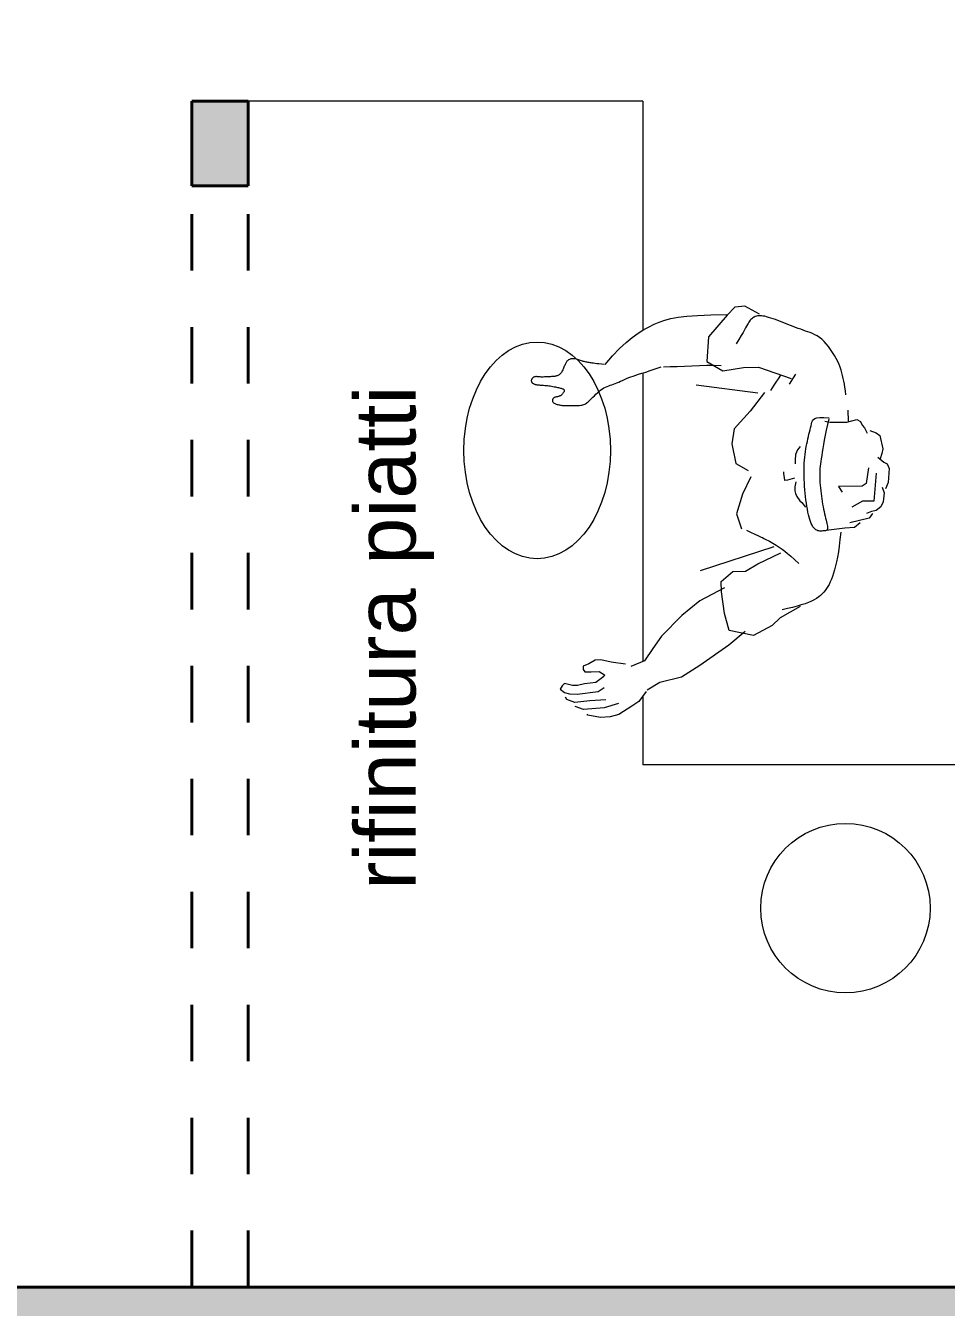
# Model space of a CAD drawing. Header units: millimetres. Extents: x 114 to 1075, y 58 to 426.
# Drawn here: x 1064.182 to 1065.812, y 198.339 to 200.609 of the extents above; entities that cross this region are included whole.
import ezdxf

# ---------------------------------------------------------------- set-up
doc = ezdxf.new("R2010")
doc.units = ezdxf.units.MM
doc.linetypes.add('HIDDEN2', pattern=[0.1875, 0.125, -0.0625])
doc.layers.add('ARREDI attrezzature - furniture', color=175, linetype='Continuous', lineweight=9)
doc.layers.add('MURATURA sezioni - section wall', color=7, linetype='Continuous', lineweight=40)
doc.layers.add('pilastri', color=1, linetype='Continuous')
doc.layers.add('SCRITTE - txt', color=252, linetype='Continuous')
doc.styles.get("Standard").update_dxf_attribs({"font": 'arial.ttf', "width": 0.5})

msp = doc.modelspace()

# ---------------------------------------------------------------- hatches: boundary and pattern name
at = {"layer": 'pilastri', "true_color": 0x636466, "transparency": 33554687}
h = msp.add_hatch(color=251, dxfattribs=at)
h.dxf.hatch_style = 1
h.paths.add_polyline_path([(1049.7235, 190.8488), (1049.7235, 193.0988), (1049.4235, 193.0988), (1049.4235, 186.6888), (1049.7235, 186.6888), (1049.7235, 188.7688)])
h.paths.add_polyline_path([(1051.6095, 186.6888), (1050.0235, 186.6888), (1050.0235, 186.3888), (1051.6095, 186.3888)])
h.paths.add_polyline_path([(1055.4527, 186.6888), (1053.4095, 186.6888), (1053.4095, 186.3888), (1055.4527, 186.3888)])
h.paths.add_polyline_path([(1056.3177, 186.6888), (1056.0527, 186.6888), (1056.0527, 186.3888), (1056.3177, 186.3888)])
h.paths.add_polyline_path([(1058.0177, 186.6888), (1057.8177, 186.6888), (1057.8177, 186.3888), (1058.0177, 186.3888)])
h.paths.add_polyline_path([(1059.7177, 186.6888), (1059.5177, 186.6888), (1059.5177, 186.3888), (1059.7177, 186.3888)])
h.paths.add_polyline_path([(1061.4827, 186.6888), (1061.2177, 186.6888), (1061.2177, 186.3888), (1061.4827, 186.3888)])
h.paths.add_polyline_path([(1062.3477, 186.6888), (1062.0827, 186.6888), (1062.0827, 186.3888), (1062.3477, 186.3888)])
h.paths.add_polyline_path([(1064.0477, 186.6888), (1063.8477, 186.6888), (1063.8477, 186.3888), (1064.0477, 186.3888)])
h.paths.add_polyline_path([(1065.7477, 186.6888), (1065.5477, 186.6888), (1065.5477, 186.3888), (1065.7477, 186.3888)])
h.paths.add_polyline_path([(1067.5123, 186.6888), (1067.2477, 186.6888), (1067.2477, 186.3888), (1067.5123, 186.3888)])
h.paths.add_polyline_path([(1068.3773, 186.6888), (1068.1123, 186.6888), (1068.1123, 186.3888), (1068.3773, 186.3888)])
h.paths.add_polyline_path([(1070.0773, 186.6888), (1069.8773, 186.6888), (1069.8773, 186.3888), (1070.0773, 186.3888)])
h.paths.add_polyline_path([(1071.7773, 186.6888), (1071.5773, 186.6888), (1071.5773, 186.3888), (1071.7773, 186.3888)])
h.paths.add_polyline_path([(1073.5419, 186.6888), (1073.2773, 186.6888), (1073.2773, 186.3888), (1073.5419, 186.3888)])
h.paths.add_polyline_path([(1074.1419, 187.1888), (1073.8419, 187.1888), (1073.8419, 186.6888), (1074.1419, 186.6888)])
h.paths.add_polyline_path([(1074.1419, 189.1438), (1073.8419, 189.1438), (1073.8419, 188.6888), (1074.1419, 188.6888)])
h.paths.add_polyline_path([(1074.1419, 191.0988), (1073.8419, 191.0988), (1073.8419, 190.6438), (1074.1419, 190.6438)])
h.paths.add_polyline_path([(1074.1419, 198.7001), (1073.8419, 198.7001), (1073.8419, 198.3737), (1071.6325, 198.3737), (1071.6325, 199.4459), (1071.6064, 199.4459), (1071.6064, 199.0835), (1071.5564, 199.0835), (1071.5564, 199.4459), (1071.5325, 199.4459), (1071.5325, 198.3752), (1068.1419, 198.3752), (1068.1419, 199.6737), (1067.9419, 199.6737), (1067.9419, 198.3752), (1062.2222, 198.3752), (1062.1057, 198.3752), (1062.1057, 198.2752), (1067.9383, 198.2752), (1067.9383, 196.2752), (1068.1661, 196.2752), (1068.1661, 196.3752), (1068.0383, 196.3752), (1068.0383, 198.2752), (1069.9666, 198.2752), (1069.9666, 196.8025), (1069.9666, 196.3752), (1069.0161, 196.3752), (1069.0161, 196.2752), (1069.9666, 196.2752), (1069.9666, 195.4588), (1070.1272, 195.4588), (1070.1272, 195.5588), (1070.0666, 195.5588), (1070.0666, 196.9252), (1070.1839, 196.9252), (1070.1839, 197.0252), (1070.0666, 197.0252), (1070.0666, 198.2752), (1070.9366, 198.2752), (1070.9366, 197.0252), (1070.7839, 197.0252), (1070.7839, 196.9252), (1071.0366, 196.9252), (1071.1353, 196.9252), (1071.1353, 197.0252), (1071.0366, 197.0252), (1071.0366, 198.2752), (1071.9019, 198.2752), (1071.9019, 197.0252), (1071.7353, 197.0252), (1071.7353, 196.9252), (1071.9019, 196.9252), (1071.9019, 195.5588), (1070.7272, 195.5588), (1070.7272, 195.4588), (1072.0066, 195.4588), (1072.0625, 195.4588), (1072.0625, 195.5588), (1072.0019, 195.5588), (1072.0019, 196.9252), (1072.1193, 196.9252), (1072.1193, 197.0252), (1072.0019, 197.0252), (1072.0019, 198.2752), (1072.8719, 198.2752), (1072.8719, 197.0252), (1072.7193, 197.0252), (1072.7193, 196.9252), (1072.9719, 196.9252), (1073.0706, 196.9252), (1073.0706, 197.0252), (1072.9719, 197.0252), (1072.9719, 198.2752), (1073.8419, 198.2752), (1073.8419, 197.0252), (1073.6706, 197.0252), (1073.6706, 196.9252), (1073.8419, 196.9252), (1073.8419, 196.3752), (1073.8419, 195.5588), (1072.6625, 195.5588), (1072.6625, 195.4588), (1073.8419, 195.4588), (1073.8419, 194.4588), (1067.543, 194.4588), (1067.543, 194.3588), (1073.8419, 194.3588), (1073.8419, 193.6988), (1074.1419, 193.6988)])
h.paths.add_polyline_path([(1074.1419, 193.0988), (1073.8419, 193.0988), (1073.8419, 192.5988), (1074.1419, 192.5988)])
h.paths.add_polyline_path([(1074.1419, 200.7658), (1073.8419, 200.7658), (1073.8419, 200.4237), (1071.6325, 200.4237), (1071.6325, 201.6237), (1073.8419, 201.6237), (1073.8419, 201.4658), (1074.1419, 201.4658), (1074.1419, 202.0501), (1073.8419, 202.0501), (1073.8419, 201.7237), (1071.6325, 201.7237), (1071.6325, 202.7959), (1071.6064, 202.7959), (1071.6064, 202.4335), (1071.5564, 202.4335), (1071.5564, 202.7959), (1071.5325, 202.7959), (1071.5325, 201.7237), (1068.9919, 201.7237), (1068.9919, 201.6987), (1069.3837, 201.6987), (1069.3837, 201.6487), (1068.9919, 201.6487), (1068.9919, 201.6237), (1071.5325, 201.6237), (1071.5325, 200.4237), (1068.9919, 200.4237), (1068.9919, 200.3987), (1069.3837, 200.3987), (1069.3837, 200.3487), (1068.9919, 200.3487), (1068.9919, 200.3237), (1071.5325, 200.3237), (1071.5325, 200.2459), (1071.6325, 200.2459), (1071.6325, 200.3237), (1072.4919, 200.3237), (1072.4919, 200.2537), (1072.5919, 200.2537), (1072.5919, 200.3237), (1073.8419, 200.3237), (1073.8419, 200.2737), (1074.1419, 200.2737)])
h.paths.add_polyline_path([(1074.1419, 199.6737), (1073.8419, 199.6737), (1073.8419, 199.4537), (1072.5919, 199.4537), (1072.5919, 199.6537), (1072.4919, 199.6537), (1072.4919, 199.3537), (1073.8419, 199.3537), (1073.8419, 199.3001), (1074.1419, 199.3001)], flags=17)
h.paths.add_polyline_path([(1068.1419, 200.513), (1067.9419, 200.513), (1067.9419, 200.2737), (1068.1419, 200.2737), (1068.1419, 200.3237), (1068.1919, 200.3237), (1068.1919, 200.4237), (1068.1419, 200.4237)])
h = msp.add_hatch(color=251, dxfattribs=at)
h.dxf.hatch_style = 1
h.paths.add_polyline_path([(1064.5761, 200.4752), (1064.4761, 200.4752), (1064.4761, 200.3252), (1064.5761, 200.3252)])

# ---------------------------------------------------------------- linework, layer by layer
at = {"layer": 'ARREDI attrezzature - furniture'}
for p, q in [((1065.2748, 200.4752), (1064.5761, 200.4752)), ((1065.2748, 200.4752), (1065.2748, 200.0696)), ((1065.4376, 200.1103), (1065.4237, 200.0959)), ((1065.4554, 200.112), (1065.4376, 200.1103)), ((1065.4812, 200.0981), (1065.4554, 200.112)), ((1065.2856, 200.0757), (1065.2948, 200.0801)), ((1065.2948, 200.0801), (1065.3038, 200.084)), ((1065.3038, 200.084), (1065.3134, 200.0873)), ((1065.3134, 200.0873), (1065.3243, 200.0902)), ((1065.3243, 200.0902), (1065.3371, 200.0925)), ((1065.3371, 200.0925), (1065.3527, 200.0944)), ((1065.3527, 200.0944), (1065.3717, 200.0958)), ((1065.3717, 200.0958), (1065.395, 200.0968)), ((1065.4237, 200.0959), (1065.391, 200.0575)), ((1065.395, 200.0968), (1065.4231, 200.0974)), ((1065.4597, 200.0794), (1065.4583, 200.0768)), ((1065.4609, 200.0816), (1065.4597, 200.0794)), ((1065.4622, 200.0836), (1065.4609, 200.0816)), ((1065.4634, 200.0855), (1065.4622, 200.0836)), ((1065.4647, 200.0871), (1065.4634, 200.0855)), ((1065.466, 200.0886), (1065.4647, 200.0871)), ((1065.4674, 200.0899), (1065.466, 200.0886)), ((1065.4689, 200.091), (1065.4674, 200.0899)), ((1065.4704, 200.0921), (1065.4689, 200.091)), ((1065.472, 200.0929), (1065.4704, 200.0921)), ((1065.4737, 200.0937), (1065.472, 200.0929)), ((1065.4756, 200.0943), (1065.4737, 200.0937)), ((1065.4775, 200.0947), (1065.4756, 200.0943)), ((1065.4797, 200.095), (1065.4775, 200.0947)), ((1065.482, 200.0951), (1065.4797, 200.095)), ((1065.4846, 200.095), (1065.482, 200.0951)), ((1065.4874, 200.0946), (1065.4846, 200.095)), ((1065.4904, 200.0941), (1065.4874, 200.0946)), ((1065.4938, 200.0933), (1065.4904, 200.0941)), ((1065.4974, 200.0923), (1065.4938, 200.0933)), ((1065.5012, 200.0911), (1065.4974, 200.0923)), ((1065.5052, 200.0897), (1065.5012, 200.0911)), ((1065.5094, 200.0882), (1065.5052, 200.0897)), ((1065.5137, 200.0865), (1065.5094, 200.0882)), ((1065.5181, 200.0849), (1065.5137, 200.0865)), ((1065.5225, 200.0831), (1065.5181, 200.0849)), ((1065.527, 200.0813), (1065.5225, 200.0831)), ((1065.5316, 200.0796), (1065.527, 200.0813)), ((1065.5361, 200.0778), (1065.5316, 200.0796)), ((1065.5406, 200.076), (1065.5361, 200.0778)), ((1065.245, 200.0477), (1065.256, 200.0567)), ((1065.256, 200.0567), (1065.2663, 200.0642)), ((1065.2663, 200.0642), (1065.2762, 200.0705)), ((1065.2762, 200.0705), (1065.2856, 200.0757)), ((1065.391, 200.0575), (1065.3877, 200.0139)), ((1065.4488, 200.06), (1065.4447, 200.0533)), ((1065.4521, 200.0655), (1065.4488, 200.06)), ((1065.4547, 200.07), (1065.4521, 200.0655)), ((1065.4567, 200.0738), (1065.4547, 200.07)), ((1065.4583, 200.0768), (1065.4567, 200.0738)), ((1065.5452, 200.0743), (1065.5406, 200.076)), ((1065.5496, 200.0727), (1065.5452, 200.0743)), ((1065.5541, 200.0711), (1065.5496, 200.0727)), ((1065.5584, 200.0696), (1065.5541, 200.0711)), ((1065.5627, 200.0681), (1065.5584, 200.0696)), ((1065.5669, 200.0667), (1065.5627, 200.0681)), ((1065.5711, 200.0652), (1065.5669, 200.0667)), ((1065.5752, 200.0636), (1065.5711, 200.0652)), ((1065.5792, 200.0616), (1065.5752, 200.0636)), ((1065.5833, 200.0593), (1065.5792, 200.0616)), ((1065.5873, 200.0566), (1065.5833, 200.0593)), ((1065.5913, 200.0534), (1065.5873, 200.0566)), ((1065.221, 200.0241), (1065.2334, 200.0369)), ((1065.2334, 200.0369), (1065.245, 200.0477)), ((1065.4447, 200.0533), (1065.4397, 200.0454)), ((1065.5954, 200.0496), (1065.5913, 200.0534)), ((1065.5993, 200.0452), (1065.5954, 200.0496)), ((1065.6032, 200.0404), (1065.5993, 200.0452)), ((1065.607, 200.0354), (1065.6032, 200.0404)), ((1065.6105, 200.0301), (1065.607, 200.0354)), ((1065.1375, 200.01), (1065.1369, 200.0087)), ((1065.1381, 200.0113), (1065.1375, 200.01)), ((1065.1388, 200.0125), (1065.1381, 200.0113)), ((1065.1395, 200.0135), (1065.1388, 200.0125)), ((1065.1403, 200.0145), (1065.1395, 200.0135)), ((1065.1412, 200.0155), (1065.1403, 200.0145)), ((1065.1422, 200.0163), (1065.1412, 200.0155)), ((1065.1433, 200.017), (1065.1422, 200.0163)), ((1065.1446, 200.0177), (1065.1433, 200.017)), ((1065.1459, 200.0182), (1065.1446, 200.0177)), ((1065.1473, 200.0186), (1065.1459, 200.0182)), ((1065.1488, 200.0189), (1065.1473, 200.0186)), ((1065.1504, 200.0191), (1065.1488, 200.0189)), ((1065.152, 200.0191), (1065.1504, 200.0191)), ((1065.1537, 200.019), (1065.152, 200.0191)), ((1065.1554, 200.0188), (1065.1537, 200.019)), ((1065.1571, 200.0184), (1065.1554, 200.0188)), ((1065.1589, 200.0179), (1065.1571, 200.0184)), ((1065.1606, 200.0173), (1065.1589, 200.0179)), ((1065.1624, 200.0167), (1065.1606, 200.0173)), ((1065.1641, 200.0161), (1065.1624, 200.0167)), ((1065.1659, 200.0155), (1065.1641, 200.0161)), ((1065.1676, 200.0149), (1065.1659, 200.0155)), ((1065.1693, 200.0144), (1065.1676, 200.0149)), ((1065.1709, 200.014), (1065.1693, 200.0144)), ((1065.1726, 200.0136), (1065.1709, 200.014)), ((1065.1742, 200.0132), (1065.1726, 200.0136)), ((1065.1759, 200.0129), (1065.1742, 200.0132)), ((1065.1776, 200.0125), (1065.1759, 200.0129)), ((1065.1794, 200.0122), (1065.1776, 200.0125)), ((1065.1812, 200.0119), (1065.1794, 200.0122)), ((1065.1831, 200.0116), (1065.1812, 200.0119)), ((1065.1851, 200.0112), (1065.1831, 200.0116)), ((1065.1874, 200.0109), (1065.1851, 200.0112)), ((1065.1901, 200.0105), (1065.1874, 200.0109)), ((1065.1933, 200.0101), (1065.1901, 200.0105)), ((1065.1969, 200.0098), (1065.1933, 200.0101)), ((1065.2013, 200.0094), (1065.1969, 200.0098)), ((1065.2063, 200.009), (1065.2013, 200.0094)), ((1065.2077, 200.0091), (1065.221, 200.0241)), ((1065.3877, 200.0139), (1065.416, 199.9978)), ((1065.6139, 200.0247), (1065.6105, 200.0301)), ((1065.6169, 200.0193), (1065.6139, 200.0247)), ((1065.6196, 200.014), (1065.6169, 200.0193)), ((1065.622, 200.0088), (1065.6196, 200.014)), ((1065.624, 200.0038), (1065.622, 200.0088)), ((1065.0811, 199.9863), (1065.0804, 199.9858)), ((1065.0818, 199.9866), (1065.0811, 199.9863)), ((1065.0826, 199.9869), (1065.0818, 199.9866)), ((1065.0834, 199.9871), (1065.0826, 199.9869)), ((1065.0843, 199.9872), (1065.0834, 199.9871)), ((1065.0853, 199.9873), (1065.0843, 199.9872)), ((1065.0863, 199.9873), (1065.0853, 199.9873)), ((1065.0873, 199.9872), (1065.0863, 199.9873)), ((1065.0885, 199.9871), (1065.0873, 199.9872)), ((1065.0898, 199.9869), (1065.0885, 199.9871)), ((1065.0913, 199.9868), (1065.0898, 199.9869)), ((1065.0928, 199.9867), (1065.0913, 199.9868)), ((1065.0946, 199.9866), (1065.0928, 199.9867)), ((1065.0965, 199.9866), (1065.0946, 199.9866)), ((1065.0985, 199.9866), (1065.0965, 199.9866)), ((1065.1006, 199.9867), (1065.0985, 199.9866)), ((1065.1028, 199.9868), (1065.1006, 199.9867)), ((1065.105, 199.9869), (1065.1028, 199.9868)), ((1065.1071, 199.987), (1065.105, 199.9869)), ((1065.1092, 199.9871), (1065.1071, 199.987)), ((1065.1111, 199.9872), (1065.1092, 199.9871)), ((1065.1128, 199.9873), (1065.1111, 199.9872)), ((1065.1144, 199.9874), (1065.1128, 199.9873)), ((1065.1159, 199.9874), (1065.1144, 199.9874)), ((1065.1173, 199.9876), (1065.1159, 199.9874)), ((1065.1186, 199.9877), (1065.1173, 199.9876)), ((1065.1198, 199.9879), (1065.1186, 199.9877)), ((1065.1209, 199.9881), (1065.1198, 199.9879)), ((1065.1221, 199.9885), (1065.1209, 199.9881)), ((1065.1232, 199.9889), (1065.1221, 199.9885)), ((1065.1243, 199.9894), (1065.1232, 199.9889)), ((1065.1254, 199.99), (1065.1243, 199.9894)), ((1065.1265, 199.9907), (1065.1254, 199.99)), ((1065.1275, 199.9915), (1065.1265, 199.9907)), ((1065.1285, 199.9925), (1065.1275, 199.9915)), ((1065.1295, 199.9935), (1065.1285, 199.9925)), ((1065.1304, 199.9948), (1065.1295, 199.9935)), ((1065.1313, 199.9961), (1065.1304, 199.9948)), ((1065.1321, 199.9976), (1065.1313, 199.9961)), ((1065.1329, 199.9992), (1065.1321, 199.9976)), ((1065.1336, 200.0008), (1065.1329, 199.9992)), ((1065.1343, 200.0024), (1065.1336, 200.0008)), ((1065.135, 200.0041), (1065.1343, 200.0024)), ((1065.1356, 200.0057), (1065.135, 200.0041)), ((1065.1363, 200.0072), (1065.1356, 200.0057)), ((1065.1369, 200.0087), (1065.1363, 200.0072)), ((1065.2497, 199.9855), (1065.2536, 199.987)), ((1065.2536, 199.987), (1065.2578, 199.9884)), ((1065.2578, 199.9884), (1065.2622, 199.9899)), ((1065.2622, 199.9899), (1065.2672, 199.9915)), ((1065.2672, 199.9915), (1065.273, 199.9933)), ((1065.273, 199.9933), (1065.2797, 199.9954)), ((1065.2748, 199.9938), (1065.2748, 199.4831)), ((1065.2797, 199.9954), (1065.2874, 199.9979)), ((1065.2874, 199.9979), (1065.2965, 200.001)), ((1065.2965, 200.001), (1065.3071, 200.0047)), ((1065.3114, 200.0047), (1065.3229, 200.005)), ((1065.3229, 200.005), (1065.3353, 200.0055)), ((1065.3353, 200.0055), (1065.3482, 200.0061)), ((1065.3482, 200.0061), (1065.3615, 200.0067)), ((1065.3615, 200.0067), (1065.3748, 200.0073)), ((1065.3748, 200.0073), (1065.3881, 200.0076)), ((1065.3881, 200.0076), (1065.4009, 200.0075)), ((1065.4009, 200.0075), (1065.4132, 200.0071)), ((1065.416, 199.9978), (1065.4529, 200.0035)), ((1065.4529, 200.0035), (1065.4796, 200.0038)), ((1065.4796, 200.0038), (1065.5374, 199.984)), ((1065.5181, 199.9901), (1065.514, 199.9836)), ((1065.5448, 199.9916), (1065.5337, 199.9739)), ((1065.6257, 199.9989), (1065.624, 200.0038)), ((1065.6272, 199.994), (1065.6257, 199.9989)), ((1065.6284, 199.9891), (1065.6272, 199.994)), ((1065.6295, 199.9842), (1065.6284, 199.9891)), ((1065.0774, 199.9814), (1065.0772, 199.9806)), ((1065.0772, 199.9806), (1065.0772, 199.9799)), ((1065.0772, 199.9799), (1065.0773, 199.9791)), ((1065.0773, 199.9791), (1065.0775, 199.9784)), ((1065.0776, 199.9821), (1065.0774, 199.9814)), ((1065.0775, 199.9784), (1065.0779, 199.9777)), ((1065.0779, 199.9828), (1065.0776, 199.9821)), ((1065.0783, 199.9835), (1065.0779, 199.9828)), ((1065.0779, 199.9777), (1065.0784, 199.9771)), ((1065.0787, 199.9842), (1065.0783, 199.9835)), ((1065.0784, 199.9771), (1065.079, 199.9765)), ((1065.0792, 199.9848), (1065.0787, 199.9842)), ((1065.079, 199.9765), (1065.0796, 199.9759)), ((1065.0798, 199.9854), (1065.0792, 199.9848)), ((1065.0796, 199.9759), (1065.0803, 199.9754)), ((1065.0804, 199.9858), (1065.0798, 199.9854)), ((1065.0803, 199.9754), (1065.0811, 199.975)), ((1065.0811, 199.975), (1065.0819, 199.9745)), ((1065.0819, 199.9745), (1065.0827, 199.9742)), ((1065.0827, 199.9742), (1065.0835, 199.9739)), ((1065.0835, 199.9739), (1065.0842, 199.9736)), ((1065.0842, 199.9736), (1065.0851, 199.9734)), ((1065.0851, 199.9734), (1065.086, 199.9732)), ((1065.086, 199.9732), (1065.087, 199.973)), ((1065.087, 199.973), (1065.0881, 199.9729)), ((1065.0881, 199.9729), (1065.0895, 199.9727)), ((1065.0895, 199.9727), (1065.091, 199.9726)), ((1065.091, 199.9726), (1065.0927, 199.9725)), ((1065.0927, 199.9725), (1065.0946, 199.9724)), ((1065.0946, 199.9724), (1065.0967, 199.9722)), ((1065.0967, 199.9722), (1065.0989, 199.9721)), ((1065.0989, 199.9721), (1065.1012, 199.9719)), ((1065.1012, 199.9719), (1065.1036, 199.9717)), ((1065.1036, 199.9717), (1065.106, 199.9714)), ((1065.106, 199.9714), (1065.1084, 199.9711)), ((1065.1084, 199.9711), (1065.1108, 199.9708)), ((1065.1108, 199.9708), (1065.1132, 199.9704)), ((1065.1132, 199.9704), (1065.1154, 199.97)), ((1065.1154, 199.97), (1065.1177, 199.9695)), ((1065.1177, 199.9695), (1065.1198, 199.9691)), ((1065.1198, 199.9691), (1065.1218, 199.9687)), ((1065.1218, 199.9687), (1065.1238, 199.9682)), ((1065.1238, 199.9682), (1065.1256, 199.9678)), ((1065.1256, 199.9678), (1065.1273, 199.9674)), ((1065.1273, 199.9674), (1065.1288, 199.9671)), ((1065.1288, 199.9671), (1065.1303, 199.9667)), ((1065.1303, 199.9667), (1065.1315, 199.9664)), ((1065.1315, 199.9664), (1065.1326, 199.966)), ((1065.1326, 199.966), (1065.1336, 199.9656)), ((1065.1336, 199.9656), (1065.1344, 199.9652)), ((1065.1344, 199.9652), (1065.1349, 199.9648)), ((1065.1349, 199.9648), (1065.1353, 199.9642)), ((1065.1353, 199.9642), (1065.1356, 199.9637)), ((1065.1356, 199.9637), (1065.1356, 199.9631)), ((1065.1973, 199.9614), (1065.2002, 199.9637)), ((1065.2002, 199.9637), (1065.2031, 199.9657)), ((1065.2031, 199.9657), (1065.2059, 199.9674)), ((1065.2059, 199.9674), (1065.2087, 199.9688)), ((1065.2087, 199.9688), (1065.2115, 199.97)), ((1065.2115, 199.97), (1065.2143, 199.9711)), ((1065.2143, 199.9711), (1065.2171, 199.972)), ((1065.2171, 199.972), (1065.22, 199.9729)), ((1065.22, 199.9729), (1065.2229, 199.9739)), ((1065.2229, 199.9739), (1065.2258, 199.975)), ((1065.2258, 199.975), (1065.2289, 199.9762)), ((1065.2289, 199.9762), (1065.2321, 199.9776)), ((1065.2321, 199.9776), (1065.2354, 199.9791)), ((1065.2354, 199.9791), (1065.2387, 199.9807)), ((1065.2387, 199.9807), (1065.2423, 199.9823)), ((1065.2423, 199.9823), (1065.2459, 199.9839)), ((1065.2459, 199.9839), (1065.2497, 199.9855)), ((1065.478, 199.9578), (1065.3693, 199.9725)), ((1065.5036, 199.9675), (1065.5006, 199.963)), ((1065.5068, 199.9724), (1065.5036, 199.9675)), ((1065.5103, 199.9777), (1065.5068, 199.9724)), ((1065.514, 199.9836), (1065.5103, 199.9777)), ((1065.6305, 199.9791), (1065.6295, 199.9842)), ((1065.6315, 199.9739), (1065.6305, 199.9791)), ((1065.6324, 199.9684), (1065.6315, 199.9739)), ((1065.6333, 199.9622), (1065.6324, 199.9684)), ((1065.1146, 199.9459), (1065.1145, 199.9451)), ((1065.1145, 199.9451), (1065.1146, 199.9442)), ((1065.1148, 199.9467), (1065.1146, 199.9459)), ((1065.1146, 199.9442), (1065.1148, 199.9434)), ((1065.1151, 199.9474), (1065.1148, 199.9467)), ((1065.1148, 199.9434), (1065.1152, 199.9426)), ((1065.1155, 199.9481), (1065.1151, 199.9474)), ((1065.1152, 199.9426), (1065.1158, 199.9418)), ((1065.1159, 199.9487), (1065.1155, 199.9481)), ((1065.1158, 199.9418), (1065.1166, 199.941)), ((1065.1165, 199.9492), (1065.1159, 199.9487)), ((1065.1171, 199.9497), (1065.1165, 199.9492)), ((1065.1166, 199.941), (1065.1176, 199.9404)), ((1065.1177, 199.9501), (1065.1171, 199.9497)), ((1065.1184, 199.9504), (1065.1177, 199.9501)), ((1065.1192, 199.9507), (1065.1184, 199.9504)), ((1065.12, 199.9509), (1065.1192, 199.9507)), ((1065.1209, 199.9512), (1065.12, 199.9509)), ((1065.1219, 199.9514), (1065.1209, 199.9512)), ((1065.1228, 199.9516), (1065.1219, 199.9514)), ((1065.1238, 199.9518), (1065.1228, 199.9516)), ((1065.1248, 199.9521), (1065.1238, 199.9518)), ((1065.1258, 199.9523), (1065.1248, 199.9521)), ((1065.1268, 199.9527), (1065.1258, 199.9523)), ((1065.1278, 199.9531), (1065.1268, 199.9527)), ((1065.1287, 199.9536), (1065.1278, 199.9531)), ((1065.1296, 199.9541), (1065.1287, 199.9536)), ((1065.1304, 199.9548), (1065.1296, 199.9541)), ((1065.1312, 199.9555), (1065.1304, 199.9548)), ((1065.1319, 199.9562), (1065.1312, 199.9555)), ((1065.1326, 199.957), (1065.1319, 199.9562)), ((1065.1332, 199.9578), (1065.1326, 199.957)), ((1065.1338, 199.9587), (1065.1332, 199.9578)), ((1065.1343, 199.9595), (1065.1338, 199.9587)), ((1065.1347, 199.9602), (1065.1343, 199.9595)), ((1065.1351, 199.961), (1065.1347, 199.9602)), ((1065.1354, 199.9617), (1065.1351, 199.961)), ((1065.1356, 199.9624), (1065.1354, 199.9617)), ((1065.1356, 199.9631), (1065.1356, 199.9624)), ((1065.1748, 199.9402), (1065.1763, 199.9414)), ((1065.1763, 199.9414), (1065.1779, 199.9428)), ((1065.1779, 199.9428), (1065.1797, 199.9444)), ((1065.1797, 199.9444), (1065.1817, 199.9464)), ((1065.1817, 199.9464), (1065.1839, 199.9486)), ((1065.1839, 199.9486), (1065.1863, 199.951)), ((1065.1863, 199.951), (1065.1889, 199.9536)), ((1065.1889, 199.9536), (1065.1916, 199.9562)), ((1065.1916, 199.9562), (1065.1944, 199.9589)), ((1065.1944, 199.9589), (1065.1973, 199.9614)), ((1065.4903, 199.9591), (1065.4644, 199.9259)), ((1065.6342, 199.9549), (1065.6333, 199.9622)), ((1065.1176, 199.9404), (1065.1187, 199.9397)), ((1065.1187, 199.9397), (1065.12, 199.9392)), ((1065.12, 199.9392), (1065.1214, 199.9387)), ((1065.1214, 199.9387), (1065.1228, 199.9382)), ((1065.1228, 199.9382), (1065.1243, 199.9378)), ((1065.1243, 199.9378), (1065.1258, 199.9374)), ((1065.1258, 199.9374), (1065.1273, 199.9371)), ((1065.1273, 199.9371), (1065.1287, 199.9369)), ((1065.1287, 199.9369), (1065.1302, 199.9366)), ((1065.1302, 199.9366), (1065.1317, 199.9365)), ((1065.1317, 199.9365), (1065.1331, 199.9363)), ((1065.1331, 199.9363), (1065.1346, 199.9362)), ((1065.1346, 199.9362), (1065.1361, 199.9361)), ((1065.1361, 199.9361), (1065.1377, 199.9361)), ((1065.1377, 199.9361), (1065.1392, 199.936)), ((1065.1392, 199.936), (1065.1409, 199.936)), ((1065.1409, 199.936), (1065.1425, 199.936)), ((1065.1425, 199.936), (1065.1442, 199.936)), ((1065.1442, 199.936), (1065.146, 199.936)), ((1065.146, 199.936), (1065.1479, 199.936)), ((1065.1479, 199.936), (1065.1498, 199.936)), ((1065.1498, 199.936), (1065.1518, 199.9361)), ((1065.1518, 199.9361), (1065.1539, 199.9361)), ((1065.1539, 199.9361), (1065.1561, 199.9361)), ((1065.1561, 199.9361), (1065.1582, 199.9362)), ((1065.1582, 199.9362), (1065.1604, 199.9363)), ((1065.1604, 199.9363), (1065.1626, 199.9365)), ((1065.1626, 199.9365), (1065.1647, 199.9367)), ((1065.1647, 199.9367), (1065.1666, 199.937)), ((1065.1666, 199.937), (1065.1685, 199.9374)), ((1065.1685, 199.9374), (1065.1702, 199.9379)), ((1065.1702, 199.9379), (1065.1717, 199.9385)), ((1065.1717, 199.9385), (1065.1733, 199.9393)), ((1065.1733, 199.9393), (1065.1748, 199.9402)), ((1065.4644, 199.9259), (1065.4364, 199.8949)), ((1065.639, 199.9087), (1065.6379, 199.928)), ((1065.5707, 199.8931), (1065.5716, 199.8968)), ((1065.5716, 199.8968), (1065.5725, 199.9002)), ((1065.5725, 199.9002), (1065.5733, 199.9035)), ((1065.5733, 199.9035), (1065.5741, 199.9065)), ((1065.5741, 199.9065), (1065.5751, 199.9092)), ((1065.5751, 199.9092), (1065.5768, 199.9115)), ((1065.5768, 199.9115), (1065.5793, 199.9133)), ((1065.5793, 199.9133), (1065.583, 199.9146)), ((1065.583, 199.9146), (1065.5882, 199.9152)), ((1065.5882, 199.9152), (1065.5952, 199.9151)), ((1065.5952, 199.9151), (1065.6044, 199.9143)), ((1065.5966, 199.9086), (1065.6066, 199.9065)), ((1065.6014, 199.9024), (1065.5993, 199.8927)), ((1065.6038, 199.9128), (1065.6014, 199.9024)), ((1065.6066, 199.9065), (1065.6207, 199.9067)), ((1065.6207, 199.9067), (1065.6358, 199.9068)), ((1065.6358, 199.9068), (1065.6533, 199.9115)), ((1065.6533, 199.9115), (1065.6598, 199.9079)), ((1065.6598, 199.9079), (1065.6628, 199.9012)), ((1065.6628, 199.9012), (1065.6672, 199.8968)), ((1065.6672, 199.8968), (1065.6716, 199.8875)), ((1065.4364, 199.8949), (1065.4323, 199.8686)), ((1065.566, 199.8726), (1065.5669, 199.8769)), ((1065.5669, 199.8769), (1065.5679, 199.8811)), ((1065.5679, 199.8811), (1065.5688, 199.8852)), ((1065.5688, 199.8852), (1065.5698, 199.8892)), ((1065.5698, 199.8892), (1065.5707, 199.8931)), ((1065.5958, 199.8751), (1065.5944, 199.8672)), ((1065.5974, 199.8836), (1065.5958, 199.8751)), ((1065.5993, 199.8927), (1065.5974, 199.8836)), ((1065.6767, 199.8921), (1065.6878, 199.8877)), ((1065.6878, 199.8877), (1065.6944, 199.8833)), ((1065.6944, 199.8833), (1065.6998, 199.8595)), ((1065.4323, 199.8686), (1065.4393, 199.8337)), ((1065.5484, 199.8577), (1065.545, 199.8494)), ((1065.5534, 199.8637), (1065.5484, 199.8577)), ((1065.5618, 199.8497), (1065.5625, 199.8545)), ((1065.5625, 199.8545), (1065.5633, 199.8592)), ((1065.5633, 199.8592), (1065.5641, 199.8637)), ((1065.5641, 199.8637), (1065.565, 199.8682)), ((1065.565, 199.8682), (1065.566, 199.8726)), ((1065.5922, 199.8534), (1065.5913, 199.8474)), ((1065.5932, 199.86), (1065.5922, 199.8534)), ((1065.5944, 199.8672), (1065.5932, 199.86)), ((1065.6977, 199.8513), (1065.6949, 199.842)), ((1065.6998, 199.8595), (1065.6977, 199.8513)), ((1065.4393, 199.8337), (1065.4613, 199.8209)), ((1065.545, 199.8494), (1065.5443, 199.8394)), ((1065.5443, 199.8394), (1065.5443, 199.833)), ((1065.56, 199.8232), (1065.5601, 199.8288)), ((1065.5601, 199.8288), (1065.5603, 199.8343)), ((1065.5603, 199.8343), (1065.5607, 199.8397)), ((1065.5607, 199.8397), (1065.5612, 199.8448)), ((1065.5612, 199.8448), (1065.5618, 199.8497)), ((1065.5887, 199.8285), (1065.5883, 199.8246)), ((1065.5892, 199.8327), (1065.5887, 199.8285)), ((1065.5898, 199.8371), (1065.5892, 199.8327)), ((1065.5905, 199.842), (1065.5898, 199.8371)), ((1065.5913, 199.8474), (1065.5905, 199.842)), ((1065.6905, 199.8449), (1065.7014, 199.8361)), ((1065.7014, 199.8361), (1065.7074, 199.8328)), ((1065.7074, 199.8328), (1065.711, 199.8246)), ((1065.4658, 199.81), (1065.4509, 199.7792)), ((1065.524, 199.8153), (1065.524, 199.8186)), ((1065.5257, 199.8086), (1065.524, 199.8153)), ((1065.5263, 199.8034), (1065.5257, 199.8086)), ((1065.5433, 199.8073), (1065.5309, 199.8042)), ((1065.56, 199.8173), (1065.56, 199.8232)), ((1065.5601, 199.8114), (1065.56, 199.8173)), ((1065.5604, 199.8054), (1065.5601, 199.8114)), ((1065.5607, 199.7993), (1065.5604, 199.8054)), ((1065.5879, 199.8168), (1065.5878, 199.8128)), ((1065.5878, 199.8128), (1065.5879, 199.8086)), ((1065.588, 199.8207), (1065.5879, 199.8168)), ((1065.5879, 199.8086), (1065.588, 199.8042)), ((1065.5883, 199.8246), (1065.588, 199.8207)), ((1065.674, 199.8257), (1065.67, 199.798)), ((1065.6879, 199.8165), (1065.6834, 199.7669)), ((1065.711, 199.8246), (1065.7092, 199.8)), ((1065.5309, 199.8042), (1065.5263, 199.8034)), ((1065.5455, 199.801), (1065.5435, 199.792)), ((1065.5435, 199.792), (1065.5436, 199.7849)), ((1065.5436, 199.7849), (1065.545, 199.7805)), ((1065.5611, 199.7932), (1065.5607, 199.7993)), ((1065.5616, 199.7871), (1065.5611, 199.7932)), ((1065.5622, 199.781), (1065.5616, 199.7871)), ((1065.588, 199.8042), (1065.5883, 199.7996)), ((1065.5883, 199.7996), (1065.5886, 199.7949)), ((1065.5886, 199.7949), (1065.589, 199.7902)), ((1065.589, 199.7902), (1065.5895, 199.7853)), ((1065.5895, 199.7853), (1065.5901, 199.7805)), ((1065.6628, 199.7935), (1065.6212, 199.793)), ((1065.6212, 199.793), (1065.6273, 199.783)), ((1065.67, 199.798), (1065.6628, 199.7935)), ((1065.6985, 199.7917), (1065.7021, 199.7817)), ((1065.7092, 199.8), (1065.7042, 199.7884)), ((1065.4509, 199.7792), (1065.4404, 199.7441)), ((1065.545, 199.7805), (1065.5472, 199.7753)), ((1065.5472, 199.7753), (1065.5524, 199.7675)), ((1065.5524, 199.7675), (1065.556, 199.7646)), ((1065.556, 199.7646), (1065.5628, 199.7561)), ((1065.5628, 199.7751), (1065.5622, 199.781)), ((1065.5635, 199.7692), (1065.5628, 199.7751)), ((1065.5643, 199.7635), (1065.5635, 199.7692)), ((1065.5651, 199.758), (1065.5643, 199.7635)), ((1065.5901, 199.7805), (1065.5907, 199.7756)), ((1065.5907, 199.7756), (1065.5914, 199.7709)), ((1065.5914, 199.7709), (1065.5921, 199.7661)), ((1065.5921, 199.7661), (1065.5929, 199.7615)), ((1065.5929, 199.7615), (1065.5937, 199.757)), ((1065.6543, 199.7613), (1065.6449, 199.7564)), ((1065.6637, 199.7666), (1065.6543, 199.7613)), ((1065.6834, 199.7669), (1065.6637, 199.7666)), ((1065.7001, 199.7656), (1065.6959, 199.757)), ((1065.7021, 199.7817), (1065.7001, 199.7656)), ((1065.4404, 199.7441), (1065.4495, 199.7179)), ((1065.566, 199.7527), (1065.5651, 199.758)), ((1065.567, 199.7476), (1065.566, 199.7527)), ((1065.568, 199.7429), (1065.567, 199.7476)), ((1065.5691, 199.7384), (1065.568, 199.7429)), ((1065.5703, 199.7343), (1065.5691, 199.7384)), ((1065.5937, 199.757), (1065.5945, 199.7526)), ((1065.5945, 199.7526), (1065.5954, 199.7484)), ((1065.5954, 199.7484), (1065.5963, 199.7444)), ((1065.5963, 199.7444), (1065.5972, 199.7405)), ((1065.5972, 199.7405), (1065.5981, 199.7368)), ((1065.5981, 199.7368), (1065.599, 199.7334)), ((1065.6751, 199.737), (1065.6409, 199.7283)), ((1065.6793, 199.7486), (1065.6707, 199.7447)), ((1065.6815, 199.7449), (1065.6751, 199.737)), ((1065.6801, 199.7486), (1065.6793, 199.7486)), ((1065.6879, 199.7502), (1065.6801, 199.7486)), ((1065.6959, 199.757), (1065.6879, 199.7502)), ((1065.4579, 199.7154), (1065.4604, 199.7142)), ((1065.4604, 199.7142), (1065.4629, 199.713)), ((1065.5715, 199.7306), (1065.5703, 199.7343)), ((1065.5729, 199.7272), (1065.5715, 199.7306)), ((1065.5743, 199.7242), (1065.5729, 199.7272)), ((1065.5757, 199.7216), (1065.5743, 199.7242)), ((1065.5773, 199.7194), (1065.5757, 199.7216)), ((1065.579, 199.7176), (1065.5773, 199.7194)), ((1065.5807, 199.7162), (1065.579, 199.7176)), ((1065.5825, 199.7152), (1065.5807, 199.7162)), ((1065.5844, 199.7145), (1065.5825, 199.7152)), ((1065.5863, 199.7141), (1065.5844, 199.7145)), ((1065.5882, 199.7139), (1065.5863, 199.7141)), ((1065.59, 199.7138), (1065.5882, 199.7139)), ((1065.5918, 199.7139), (1065.59, 199.7138)), ((1065.5935, 199.714), (1065.5918, 199.7139)), ((1065.5951, 199.7141), (1065.5935, 199.714)), ((1065.5966, 199.7143), (1065.5951, 199.7141)), ((1065.598, 199.7145), (1065.5966, 199.7143)), ((1065.5991, 199.7149), (1065.598, 199.7145)), ((1065.599, 199.7334), (1065.5998, 199.7302)), ((1065.6324, 199.7189), (1065.599, 199.7148)), ((1065.6001, 199.7154), (1065.5991, 199.7149)), ((1065.5998, 199.7302), (1065.6005, 199.7273)), ((1065.6009, 199.7162), (1065.6001, 199.7154)), ((1065.6005, 199.7273), (1065.6011, 199.7247)), ((1065.6014, 199.7173), (1065.6009, 199.7162)), ((1065.6011, 199.7247), (1065.6015, 199.7223)), ((1065.6017, 199.7186), (1065.6014, 199.7173)), ((1065.6015, 199.7223), (1065.6017, 199.7203)), ((1065.6017, 199.7203), (1065.6017, 199.7186)), ((1065.6491, 199.7199), (1065.6324, 199.7189)), ((1065.6593, 199.7286), (1065.6491, 199.7199)), ((1065.4629, 199.713), (1065.4654, 199.7118)), ((1065.4654, 199.7118), (1065.4679, 199.7107)), ((1065.4679, 199.7107), (1065.4704, 199.7096)), ((1065.4704, 199.7096), (1065.4728, 199.7085)), ((1065.4728, 199.7085), (1065.4751, 199.7075)), ((1065.4751, 199.7075), (1065.4773, 199.7064)), ((1065.4773, 199.7064), (1065.4796, 199.7054)), ((1065.4796, 199.7054), (1065.4818, 199.7043)), ((1065.4818, 199.7043), (1065.4841, 199.7033)), ((1065.4841, 199.7033), (1065.4864, 199.7022)), ((1065.4864, 199.7022), (1065.4887, 199.701)), ((1065.4887, 199.701), (1065.4911, 199.6998)), ((1065.4911, 199.6998), (1065.4937, 199.6985)), ((1065.4937, 199.6985), (1065.4963, 199.6971)), ((1065.4963, 199.6971), (1065.499, 199.6957)), ((1065.499, 199.6957), (1065.5018, 199.6942)), ((1065.5018, 199.6942), (1065.5047, 199.6925)), ((1065.5047, 199.6925), (1065.5077, 199.6907)), ((1065.6237, 199.6988), (1065.6223, 199.6871)), ((1065.6252, 199.7122), (1065.6237, 199.6988)), ((1065.3766, 199.6439), (1065.507, 199.6868)), ((1065.4782, 199.6556), (1065.519, 199.6752)), ((1065.5077, 199.6907), (1065.5108, 199.6888)), ((1065.5108, 199.6888), (1065.514, 199.6867)), ((1065.514, 199.6867), (1065.5175, 199.6844)), ((1065.5175, 199.6844), (1065.5214, 199.6816)), ((1065.5214, 199.6816), (1065.5258, 199.6783)), ((1065.5258, 199.6783), (1065.5308, 199.6742)), ((1065.5308, 199.6742), (1065.5366, 199.6694)), ((1065.5366, 199.6694), (1065.5433, 199.6635)), ((1065.6208, 199.6769), (1065.6192, 199.6678)), ((1065.6223, 199.6871), (1065.6208, 199.6769)), ((1065.4567, 199.6427), (1065.4782, 199.6556)), ((1065.5433, 199.6635), (1065.551, 199.6565)), ((1065.616, 199.6522), (1065.6142, 199.6454)), ((1065.6176, 199.6596), (1065.616, 199.6522)), ((1065.6192, 199.6678), (1065.6176, 199.6596)), ((1065.4135, 199.6243), (1065.4338, 199.6424)), ((1065.4137, 199.6064), (1065.4135, 199.6243)), ((1065.4338, 199.6424), (1065.4567, 199.6427)), ((1065.6064, 199.6238), (1065.6043, 199.6195)), ((1065.6084, 199.6285), (1065.6064, 199.6238)), ((1065.6104, 199.6336), (1065.6084, 199.6285)), ((1065.6123, 199.6392), (1065.6104, 199.6336)), ((1065.6142, 199.6454), (1065.6123, 199.6392)), ((1065.4195, 199.6136), (1065.3753, 199.5906)), ((1065.4193, 199.5681), (1065.4137, 199.6064)), ((1065.5924, 199.6025), (1065.5894, 199.5998)), ((1065.5951, 199.6055), (1065.5924, 199.6025)), ((1065.5976, 199.6086), (1065.5951, 199.6055)), ((1065.5999, 199.612), (1065.5976, 199.6086)), ((1065.6021, 199.6156), (1065.5999, 199.612)), ((1065.6043, 199.6195), (1065.6021, 199.6156)), ((1065.3753, 199.5906), (1065.344, 199.5645)), ((1065.553, 199.5801), (1065.5177, 199.5603)), ((1065.5398, 199.5787), (1065.5309, 199.5766)), ((1065.5479, 199.5809), (1065.5398, 199.5787)), ((1065.5552, 199.5831), (1065.5479, 199.5809)), ((1065.5618, 199.5853), (1065.5552, 199.5831)), ((1065.5678, 199.5876), (1065.5618, 199.5853)), ((1065.5732, 199.5899), (1065.5678, 199.5876)), ((1065.578, 199.5922), (1065.5732, 199.5899)), ((1065.5822, 199.5947), (1065.578, 199.5922)), ((1065.586, 199.5972), (1065.5822, 199.5947)), ((1065.5894, 199.5998), (1065.586, 199.5972)), ((1065.344, 199.5645), (1065.3077, 199.5276)), ((1065.4275, 199.5376), (1065.4193, 199.5681)), ((1065.5177, 199.5603), (1065.5038, 199.5464)), ((1065.5309, 199.5766), (1065.5213, 199.5745)), ((1065.427, 199.5126), (1065.4561, 199.5365)), ((1065.4708, 199.5292), (1065.4275, 199.5376)), ((1065.5038, 199.5464), (1065.4708, 199.5292)), ((1065.3077, 199.5276), (1065.2926, 199.5061)), ((1065.3756, 199.4766), (1065.427, 199.5126)), ((1065.2926, 199.5061), (1065.2778, 199.4843)), ((1065.179, 199.479), (1065.1688, 199.4748)), ((1065.1688, 199.4748), (1065.1689, 199.4688)), ((1065.1689, 199.4688), (1065.1722, 199.4648)), ((1065.1722, 199.4648), (1065.1832, 199.4649)), ((1065.19, 199.4855), (1065.179, 199.479)), ((1065.1832, 199.4649), (1065.1975, 199.4651)), ((1065.2003, 199.4856), (1065.19, 199.4855)), ((1065.1975, 199.4651), (1065.2068, 199.4592)), ((1065.2187, 199.4818), (1065.2003, 199.4856)), ((1065.2441, 199.478), (1065.2187, 199.4818)), ((1065.2778, 199.4843), (1065.2533, 199.474)), ((1065.3432, 199.4557), (1065.3756, 199.4766)), ((1065.1357, 199.4442), (1065.1317, 199.4401)), ((1065.1501, 199.4403), (1065.1357, 199.4442)), ((1065.1713, 199.4435), (1065.1592, 199.4404)), ((1065.1916, 199.4456), (1065.1713, 199.4435)), ((1065.2058, 199.4562), (1065.1916, 199.4456)), ((1065.2068, 199.4592), (1065.2058, 199.4562)), ((1065.2824, 199.4326), (1065.3047, 199.4463)), ((1065.3047, 199.4463), (1065.3432, 199.4557)), ((1065.1317, 199.4401), (1065.1285, 199.4337)), ((1065.1285, 199.4337), (1065.1359, 199.4278)), ((1065.1359, 199.4278), (1065.1451, 199.4257)), ((1065.1401, 199.4156), (1065.1379, 199.4196)), ((1065.1451, 199.4257), (1065.1583, 199.4251)), ((1065.1592, 199.4404), (1065.1501, 199.4403)), ((1065.1583, 199.4251), (1065.1958, 199.4297)), ((1065.1958, 199.4297), (1065.206, 199.4369)), ((1065.2803, 199.4296), (1065.2673, 199.4119)), ((1065.2748, 199.422), (1065.2748, 199.3002)), ((1065.1545, 199.4105), (1065.1401, 199.4156)), ((1065.1809, 199.4131), (1065.1545, 199.4105)), ((1065.1697, 199.3977), (1065.1546, 199.4034)), ((1065.2064, 199.4011), (1065.1697, 199.3977)), ((1065.2092, 199.4153), (1065.1809, 199.4131)), ((1065.2317, 199.4085), (1065.2064, 199.4011)), ((1065.2553, 199.4039), (1065.2319, 199.3891)), ((1065.2673, 199.4119), (1065.2553, 199.4039)), ((1065.1772, 199.3877), (1065.1761, 199.3895)), ((1065.1996, 199.3839), (1065.1772, 199.3877)), ((1065.2169, 199.3848), (1065.1996, 199.3839)), ((1065.2319, 199.3891), (1065.2169, 199.3848)), ((1066.0782, 199.3002), (1065.2748, 199.3002))]:
    msp.add_line(p, q, dxfattribs=at)
msp.add_circle((1065.6333, 199.0462), 0.15, dxfattribs=at)
msp.add_ellipse((1065.0876, 199.8566), major_axis=(0, -0.1919), ratio=0.676301, dxfattribs=at)
at = {"layer": 'MURATURA sezioni - section wall'}
for p, q in [((1064.4761, 200.4752), (1064.5761, 200.4752)), ((1064.4761, 200.3252), (1064.4761, 200.4752)), ((1064.5761, 200.3252), (1064.5761, 200.4752)), ((1064.4761, 200.3252), (1064.5761, 200.3252)), ((1067.9419, 198.3752), (1062.2222, 198.3752))]:
    msp.add_line(p, q, dxfattribs=at)
at = {"layer": 'MURATURA sezioni - section wall', "linetype": 'HIDDEN2', "ltscale": 0.6}
for p, q in [((1064.4761, 198.3752), (1064.4761, 200.3252)), ((1064.5761, 198.3752), (1064.5761, 200.3252))]:
    msp.add_line(p, q, dxfattribs=at)

# ---------------------------------------------------------------- texts
at = {"layer": 'SCRITTE - txt'}
msp.add_text('rifinitura piatti', height=0.107469, rotation=90, dxfattribs=at).set_placement((1064.8724, 199.0786))

doc.saveas('drawing.dxf')
